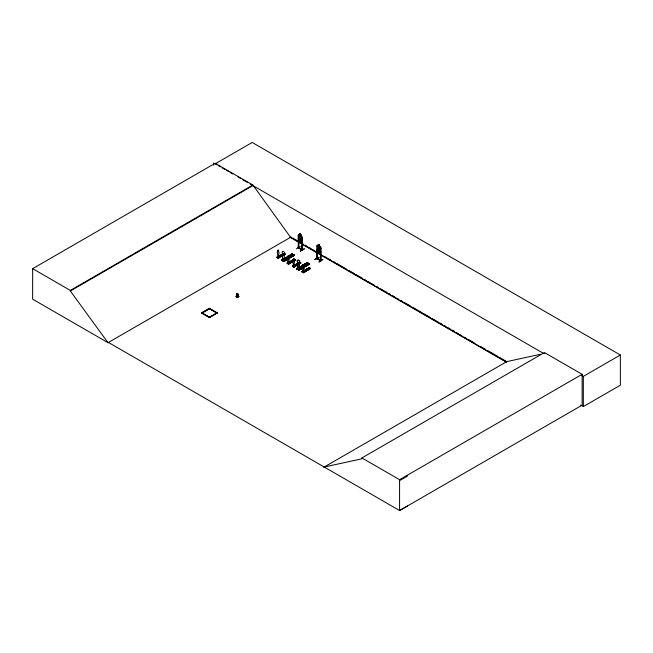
<?xml version="1.0" encoding="UTF-8"?>
<svg xmlns="http://www.w3.org/2000/svg" width="653" height="653" viewBox="0 0 653 653"><rect width="100%" height="100%" fill="white"/><g stroke="black" fill="none" stroke-linecap="round" stroke-linejoin="round"><path stroke-width="0.98" d="M237.414 293.507L237.341 295.882L236.533 296.209L236.623 296.78C240.81 298.764 236.19 288.455 236.443 296.503M278.578 257.429L278.815 253.617A1.233 0.718 59.5 0 0 278.627 251.927L278.619 250.703M288.765 263.306L289.001 259.494A1.233 0.718 59.5 0 0 288.822 257.813L288.21 255.952M294.054 266.359L294.234 262.579A1.233 0.718 59.5 0 0 294.054 260.89L294.046 259.486M298.511 268.032L297.939 268.383L297.662 262.302A1.853 1.077 59.5 0 1 297.662 260.172A1.853 1.077 59.5 0 1 299.449 261.273A1.853 1.077 59.5 0 1 299.449 263.412L299.172 269.077L299.531 263.363A1.853 1.077 59.5 0 0 299.531 261.224A1.853 1.077 59.5 0 0 297.662 260.172A1.853 1.077 59.5 0 0 297.58 262.351L297.85 268.326L299.89 269.411L299.735 268.538L298.674 269.803L297.001 268.856L298.062 267.591L298.233 269.444L297.874 267.983M303.645 271.901L303.882 268.089A1.233 0.718 59.5 0 0 303.694 266.4L303.645 266.432A1.233 0.718 59.5 0 1 303.825 268.122L303.882 268.089M237.015 296.968L237.276 293.605M297.613 268.171L298.135 268.228L297.564 268.122M277.745 250.344L277.696 251.462L278.186 250.083M277.729 257.094L277.729 256.449L277.884 257.78L278.007 256.588L277.558 256.874L278.113 256.653M282.765 259.723L283.222 258.972L282.504 259.437L283.051 259.331L282.994 260.751L283.084 259.372L282.382 259.086M282.553 259.331C284.022 259.625 282.104 258.833 282.888 259.649M283.41 259.274L282.831 259.298M287.777 262.89L287.753 258.792A1.233 0.718 59.5 0 1 287.94 257.315L288.071 255.943M288.038 262.906L288.251 262.49L287.859 262.8M289.14 263.445L287.883 262.808L288.202 262.473M293.238 259.151L293.173 260.392A1.233 0.718 59.5 0 0 292.985 261.877L293.328 265.959M298.078 263.543L292.642 266.546L292.495 265.804L293.205 265.387L293.417 266.677L293.458 265.534M297.776 268.105L298.282 268.171L297.531 267.836L297.531 269.158L297.629 267.779M302.91 271.501L302.633 267.379A1.233 0.718 59.5 0 1 302.763 265.934L302.87 264.596M302.633 267.379A1.233 0.718 59.5 0 1 302.812 265.902L303.033 264.498M302.543 271.142L303.212 271.207L302.657 271.305M236.868 295.989L237.341 293.524L236.533 296.209M281.696 255.462L281.5 254.988M288.267 256.907C289.72 255.307 289.352 258.555 288.259 256.719M297.164 263.853L296.984 264.343M303.482 265.861L303.841 265.338L304.625 265.681M236.623 296.78L237.586 293.589M282.888 259.2L283.263 258.988M287.949 262.963L288.136 263.624L287.916 262.335L287.206 262.759L287.304 263.461L294.576 259.47L287.304 263.461M297.776 268.073L298.282 267.967M302.657 271.477L303.188 271.142M303.098 271.305C302.69 271.395 303.008 270.709 304.118 272.195L304.012 271.615L303.302 272.456L302.086 271.346L302.184 272.048L309.449 268.056L302.404 272.187L301.972 271.934L309.089 267.632L310.412 268.375L303.474 272.783L302.086 271.868L309.089 267.738L309.432 268.065M278.627 257.396L277.688 256.8L278.105 256.874M277.574 256.972L278.015 256.629M297.841 268.032L298.062 267.591M301.67 242.247L302.135 241.039M320.354 253.038L320.786 251.854L320.394 253.119L317.35 251.372L317.007 249.626M298.372 268.073L297.899 268.481M277.574 256.866L278.023 256.841M293.189 259.184L293.777 259.102M296.323 248.85L300.258 246.63M298.682 247.618L298.241 247.365L298.821 247.52M299.605 235.162L298.96 235.292L299.605 239.627L300.804 240.32L301.449 239.496L301.449 236.729L300.821 235.823L302.184 237.08L302.192 250.058L298.233 247.822L298.821 247.96L298.772 239.904M316.942 258.645L317.374 258.849L317.464 249.683M317.334 258.825C318.313 258.335 316.199 257.829 317.334 258.384M320.484 260.229L320.827 260.849M320.827 247.862L320.884 260.849L320.615 248.458L320.484 260.669L320.615 253.495M320.574 260.204C312.885 256.915 321.145 259.053 321.015 260.767L317.105 258.539L317.105 249.479M291.63 260.914L291.989 261.355L292.381 260.971M297.629 264.204L297.066 264.294M304.543 265.861L303.482 265.738M282.088 255.315L281.508 255.323M288.324 256.76L289.475 256.931L288.332 256.988M292.283 261.2L291.589 260.971L292.381 261.053M306.755 269.395L306.575 269.877M298.266 234.884L298.731 234.558L298.307 247.862L298.323 234.851M316.958 245.675L317.423 245.348L320.394 247.177L319.586 246.597M277.827 256.507L276.929 257.486L283.149 253.78M278.08 258L285.198 254.041M285.092 253.862L285.451 254.18L278.341 258.196M278.235 258.204L279.051 257.2L278.235 257.984L277.019 256.874M281.582 260.318L281.696 259.388L282.765 258.759M294.315 255.364L283.786 261.543L294.34 255.364L292.193 253.829L292.454 254.327M292.095 254.115L281.704 260.286M292.74 254.466L292.193 253.984L281.533 260.278M283.271 261.159L294.185 255.094L292.193 253.984M293.801 254.882L283.133 261.176L294.209 255.192L293.817 254.98M283.696 261.396L283.68 260.514L284.749 259.886L283.524 260.425L283.524 261.053L281.851 260.106L282.912 258.849M294.111 259.208L295.646 260.065L288.602 264.196L287.1 263.347L294.209 259.151L295.531 259.894L288.422 264.09L288.528 263.502L287.312 263.232L288.022 262.392M288.446 264.114L295.531 259.788M297.76 263.298L292.389 266.408L293.915 267.257M299.392 262.261L300.927 263.118L293.883 267.24L293.45 266.995L300.821 262.841L300.111 263.363M293.711 267.142L294.527 266.138L293.711 266.914L292.593 266.285L293.303 265.445M309.481 264.114L298.952 270.309L309.489 264.106L307.343 262.571L296.707 269.06L296.846 268.138L297.907 267.51M296.731 269.06L307.343 262.726L309.326 263.853L298.299 269.934L298.723 270.171L309.212 263.975M303.416 265.779L307.889 263.208L307.457 262.979M298.282 269.918L298.821 270.04L298.829 269.256L299.89 268.628M303.131 272.521L303.302 272.032M309.089 267.738L310.502 268.661M278.627 250.842L278.251 250.197M282.431 253.609L282.512 253.56A1.853 1.077 59.5 0 1 282.512 251.421A1.853 1.077 59.5 0 1 284.382 252.482A1.853 1.077 59.5 0 1 284.382 254.613L284.104 260.286M280.782 255.07C284.308 256.613 279.264 255.347 281.492 254.654L282.814 255.503L281.492 254.654M283.247 253.96L277.011 257.404L278.439 258.319M283.402 253.927L277.37 257.723M283.508 254.107L277.011 257.453M290.381 257.184C289.663 258.931 285.63 256.662 288.406 256.058C293.532 259.829 287.042 253.503 288.765 257.845M292.397 255.992C291.679 257.747 287.647 255.47 290.422 254.874L292.397 256.156L290.422 254.874M294.176 254.948C293.458 256.694 289.426 254.425 292.193 253.829M291.475 254.768L281.794 260.433L292.585 254.197M281.818 260.449L291.867 254.98M290.969 260.955C294.503 262.498 289.459 261.233 291.679 260.531L293.001 261.282M292.315 260.163C295.842 261.706 290.797 260.441 293.026 259.739L294.348 260.596L293.026 259.739M293.499 259.461C297.033 261.004 291.989 259.739 294.209 259.045M294.283 259.314L287.377 263.518M294.552 259.47L287.54 263.608M288.43 263.445L289.238 263.086M288.169 263.943L295.368 259.927M292.381 266.4L298.527 262.792M292.56 266.497L298.005 263.379M293.45 266.995L297.939 264.351M305.531 265.926C304.812 267.681 300.78 265.404 303.547 264.808L305.531 266.081L303.547 264.808M307.547 264.743C306.828 266.489 302.796 264.22 305.563 263.624L307.547 264.898L305.563 263.624M309.326 263.69C308.6 265.445 304.576 263.167 307.343 262.571M296.854 269.028L307.343 262.726M307.734 262.947L296.944 269.175M302.633 266.31L297.368 269.42M298.584 270.097L309.334 263.845M302.086 271.346L302.796 270.922L303.041 271.37M305.841 269.542C309.375 271.085 304.331 269.82 306.559 269.126L307.881 269.975L306.559 269.126M307.188 268.75C310.722 270.293 305.677 269.028 307.898 268.334L309.22 269.183L307.898 268.334M308.379 268.154L309.089 267.632M303.008 272.211L303.041 271.232M310.159 268.334L303.041 272.53L310.412 268.375M310.412 268.481L303.506 272.791M298.641 235.953L298.282 235.749L298.682 248.058M302.086 250.026L301.931 237.668L302.323 249.977L298.38 247.732M302.282 237.872L301.792 237.749M302.29 249.503C292.593 244.899 304.975 250.409 301.792 249.405M300.307 251.16L304.404 248.964M300.364 251.16L304.233 248.662M317.105 246.459L317.464 246.663M320.974 248.662L320.484 248.54M318.95 257.421L314.828 259.576L318.729 257.29M320.443 260.286L320.974 260.294M318.999 261.951L322.917 259.437L319.056 261.951M108.496 342.474L108.072 342.727L32.65 299.18L32.65 268.669L215.196 163.274L252.882 185.028L290.569 237.3L506.336 361.876M215.196 163.274L215.196 163.838L252.213 142.468L620.35 355.012L620.35 385.213L583.333 406.582L580.688 405.048M32.65 268.669L70.336 290.422L252.882 185.028M407.57 505.977L399.579 510.532L108.447 342.45L108.014 342.694L70.336 290.985L252.882 185.591M108.014 342.694L290.993 237.055M300.821 241.814L300.853 234.345L299.564 233.603L300.853 234.345L300.894 235.806M298.731 234.558L299.654 235.137M298.274 238.867L298.666 240.582L301.743 242.296L302.159 241.161M318.297 244.369L318.297 251.903L318.297 244.369L319.586 245.112L319.521 247.218L318.297 246.45M316.966 245.667L316.974 258.67L320.843 260.825M201.589 312.852L209.442 308.322L217.286 312.852L209.442 317.636L201.589 312.852L209.442 317.382L217.286 312.852M201.589 313.105L209.442 308.575L217.286 313.105M209.442 308.828L202.03 313.105L209.442 317.129L216.853 313.105L209.442 308.828L209.442 308.322M318.256 245.879L317.366 245.381M319.586 245.112L318.256 244.393M239.169 296.413L237.496 297.499L235.692 296.495L237.496 295.491M320.868 247.871L320.419 247.079L320.852 247.96M323.79 467.27L506.769 361.623L540.48 354.293M324.214 467.017L361.901 458.822L361.901 457.949L544.447 352.555L582.133 374.308L582.133 405.138L399.579 510.532L399.579 479.702L582.133 374.308M544.447 353.428L544.022 353.681L250.254 184.073M581.586 375.369L583.333 376.381L620.35 355.012M399.579 480.584L407.57 476.029M304.453 265.804L303.58 265.812M306.649 269.42L306.763 269.934M298.078 268.252L297.752 268.375M302.812 271.273L304.012 272.032M281.59 255.029L281.998 255.029M318.297 245.952L317.652 246.083L317.652 248.85L318.297 250.417L319.497 251.111L320.141 250.287L320.141 247.52L319.497 246.646M306.755 269.477L307.261 269.762L306.657 269.828M282.202 260.669L281.688 260.18L283.826 261.567M297.376 269.411L296.837 268.93L298.845 270.146M318.893 257.355L315.048 259.445M297.474 263.959L297.066 264.375M302.07 250.034L302.012 249.315M282.969 259.527L284.749 260.669L284.749 259.886M293.499 259.004L293.989 259.519M303.09 264.547L303.645 265.347M237.847 295.94L238.41 296.405M291.132 254.458L293.115 255.576M306.281 263.2L308.265 264.318M289.352 255.503L291.336 256.621M304.502 264.253L306.486 265.371M308.379 268.048L309.702 268.799M287.336 256.694L289.32 257.813M302.486 265.436L304.469 266.555M293.001 261.388L291.679 260.531M298.29 264.441L296.968 263.583L298.29 264.334L293.572 267.004M277.476 256.67L277.941 256.866M288.136 262.743L287.663 262.555L287.663 263.437M293.556 265.787L293.017 265.567L293.017 266.448M283.084 260.694L282.382 260.408L282.48 259.037M288.136 263.624L287.728 262.514M297.629 269.101L298.233 269.444M215.196 163.838L216.951 164.85M218.706 165.862L220.461 166.874M222.208 167.886L224.836 169.405M226.591 170.417L228.346 171.429M230.101 172.441L232.729 173.959M237.986 176.996L240.614 178.514M242.369 179.526L247.626 182.554M298.707 234.647L301.727 236.288L302.094 241.063M299.605 235.66L300.804 236.353M299.605 238.435L300.804 239.129M318.297 249.226L319.497 249.919M292.756 238.067L298.919 241.626M300.682 242.647L303.327 244.173M305.082 245.185L306.845 246.205M308.608 247.218L311.252 248.744M313.016 249.764L314.77 250.785M316.534 251.797L319.178 253.323M325.341 256.882L327.104 257.902M328.867 258.914L330.622 259.935M333.267 261.461L335.03 262.473M336.793 263.494L346.482 269.085M349.118 270.611L354.408 273.664M356.163 274.676L362.333 278.235M364.088 279.255L366.733 280.782M368.496 281.794L370.259 282.814M372.022 283.835L374.659 285.353M376.422 286.373L378.185 287.393M380.821 288.912L382.585 289.932M384.348 290.952L386.992 292.479M388.755 293.491L390.51 294.511M392.273 295.523L394.918 297.05M396.681 298.07L398.436 299.082M401.081 300.609L402.844 301.629M404.607 302.641L410.77 306.2M412.533 307.22L422.222 312.811M423.977 313.832L430.147 317.391M431.902 318.403L438.073 321.97M439.828 322.982L442.473 324.508M444.236 325.529L445.999 326.541M447.762 327.561L450.399 329.088M452.162 330.1L453.925 331.12M456.561 332.646L458.324 333.659M460.087 334.679L461.851 335.691M464.495 337.217L466.25 338.238M468.013 339.25L474.176 342.817M480.347 346.376L485.628 349.42M487.391 350.441L497.961 356.538M499.716 357.558L505.887 361.117M289.989 237.219L506.467 362.203M361.901 457.949L399.579 479.702M303.204 264.587L303.58 265.061M301.759 249.854L301.931 241.7M282.684 259.616L282.512 253.56M292.748 266.53L299.605 262.375M294.527 266.138L294.527 266.661L293.336 265.844M293.197 265.82L293.205 265.387M238.239 296.127L237.561 293.54L237.733 295.132M238.321 296.691L237.57 293.63L237.994 296.919M303.678 265.175L303.645 266.432M294.087 259.633L294.103 260.865M277.696 256.931L277.566 252.907A1.233 0.718 59.5 0 1 277.745 251.429M237.447 293.687L237.512 297.017M583.333 376.381L583.333 406.582M319.497 245.161L319.513 252.605M317.334 246.744L317.252 258.825M302.608 271.101L302.543 272.023M299.735 268.538L299.735 269.167M299.605 233.578L299.596 241.12M298.503 247.307L298.56 248.034M297.58 264.751L296.258 264.114M294.421 266.073L294.421 266.497L292.952 265.608L292.952 266.489M287.916 262.335L287.916 262.857M284.594 259.796L284.594 260.425M282.839 253.968L282.12 254.384M279.051 257.2L279.051 257.723M278.945 257.143L278.945 257.56M277.541 256.637L277.476 257.551M213.719 163.16L213.719 165.16M209.442 317.129L209.442 317.636M70.336 290.422L70.336 290.985M300.592 234.492L299.825 234.052L300.592 234.99L300.592 234.492M319.284 245.283L318.509 244.842L319.284 245.781L319.284 245.283"/></g></svg>
